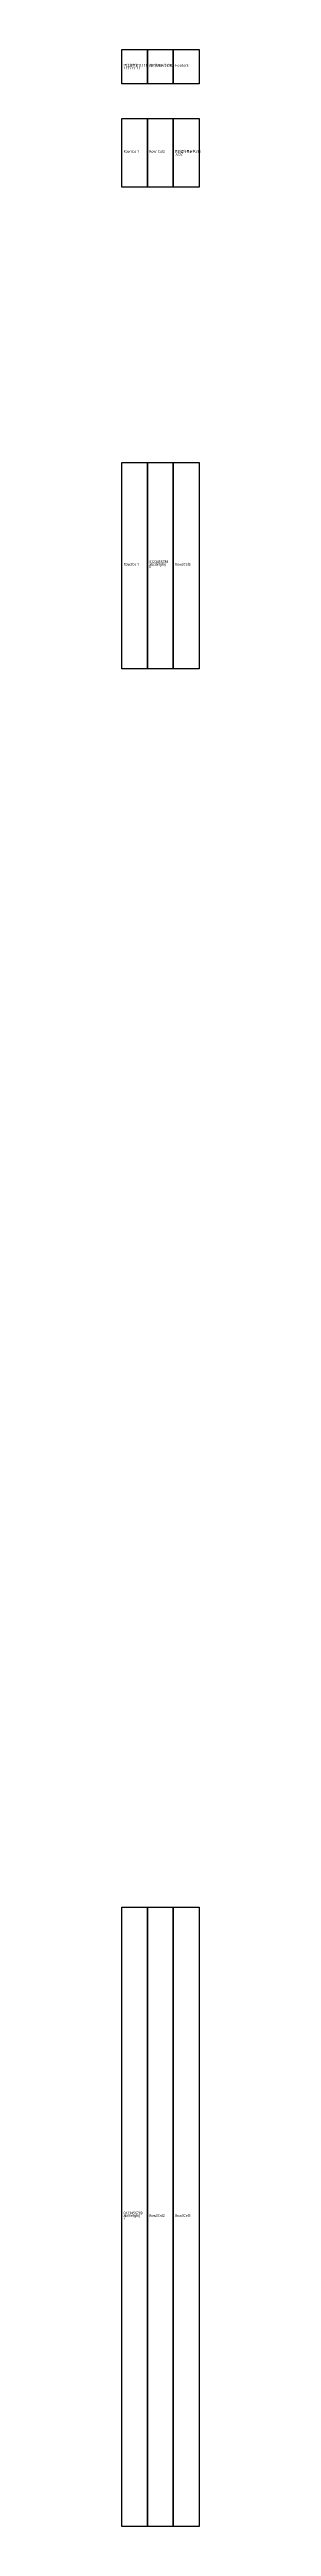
# Model space of a CAD drawing. Extents: x 0 to 45, y -1440 to 0.
import ezdxf

# ---------------------------------------------------------------- set-up
doc = ezdxf.new("R2010")
doc.units = 0
doc.styles.add('微软雅黑 Light', font='')
doc.styles.get('微软雅黑 Light').set_extended_font_data('微软雅黑 Light')

msp = doc.modelspace()

# ---------------------------------------------------------------- linework, layer by layer
for p, q in [((0, 0), (15, 0)), ((0, -20), (0, 0)), ((15, 0), (15, -20)), ((15, 0), (30, 0)), ((15, -20), (15, 0)), ((30, 0), (30, -20)), ((30, 0), (45, 0)), ((30, -20), (30, 0)), ((45, 0), (45, -20)), ((15, -20), (0, -20)), ((30, -20), (15, -20)), ((45, -20), (30, -20)), ((0, -40), (15, -40)), ((0, -80), (0, -40)), ((15, -40), (15, -80)), ((15, -40), (30, -40)), ((15, -80), (15, -40)), ((30, -40), (30, -80)), ((30, -40), (45, -40)), ((30, -80), (30, -40)), ((45, -40), (45, -80)), ((15, -80), (0, -80)), ((30, -80), (15, -80)), ((45, -80), (30, -80)), ((0, -240), (15, -240)), ((0, -360), (0, -240)), ((15, -240), (15, -360)), ((15, -240), (30, -240)), ((15, -360), (15, -240)), ((30, -240), (30, -360)), ((30, -240), (45, -240)), ((30, -360), (30, -240)), ((45, -240), (45, -360)), ((15, -360), (0, -360)), ((30, -360), (15, -360)), ((45, -360), (30, -360)), ((0, -1080), (15, -1080)), ((0, -1440), (0, -1080)), ((15, -1080), (15, -1440)), ((15, -1080), (30, -1080)), ((15, -1440), (15, -1080)), ((30, -1080), (30, -1440)), ((30, -1080), (45, -1080)), ((30, -1440), (30, -1080)), ((45, -1080), (45, -1440)), ((15, -1440), (0, -1440)), ((30, -1440), (15, -1440)), ((45, -1440), (30, -1440))]:
    msp.add_line(p, q)

# ---------------------------------------------------------------- texts
at = {"style": '微软雅黑 Light', "width": 0.8}
for s, p in [('相似的字体11111', (1, -10)), ('1111111111', (1, -11.5)), ('保你的项保你的项', (16, -10)), ('Header3', (31, -10)), ('Row1Col1', (1, -60)), ('Row1Col2', (16, -60)), ('3232', (31, -61.5)), ('目的运行目录中232', (31, -60)), ('Row2Col1', (1, -300)), ('0123456789', (16, -298.5)), ('abcdefghij', (16, -300)), ('k', (16, -301.5)), ('Row2Col3', (31, -300)), ('0123456789', (1, -1258.5)), ('abcdefghij', (1, -1260)), ('k', (1, -1261.5)), ('Row3Col2', (16, -1260)), ('Row3Col3', (31, -1260))]:
    msp.add_text(s, height=1.5, dxfattribs=at).set_placement(p)

doc.saveas('drawing.dxf')
